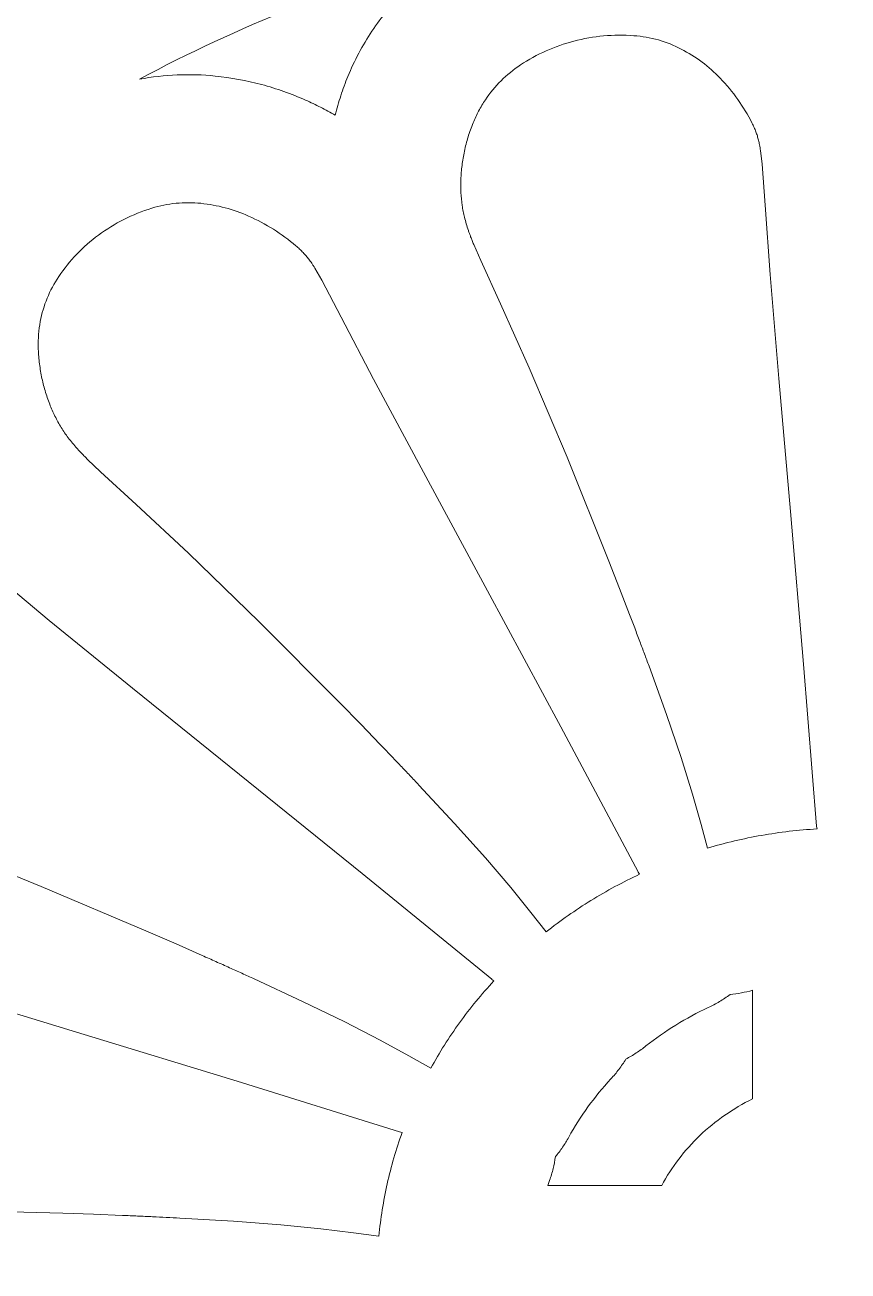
# Model space of a CAD drawing. Header units: centimetres. Extents: x -8.1 to 6.6, y -14.5 to 14.
# Drawn here: x -3.198 to -0.754, y 7.016 to 10.719 of the extents above; entities that cross this region are included whole.
import ezdxf

# ---------------------------------------------------------------- set-up
doc = ezdxf.new("R2010")
doc.units = ezdxf.units.CM
doc.header["$MEASUREMENT"] = 0
doc.layers.add('layer 1', color=7, linetype='Continuous')

msp = doc.modelspace()

# ---------------------------------------------------------------- linework, layer by layer
at = {"layer": 'layer 1', "lineweight": 9}
for points, knots in [([(-8.06124, 13.97715), (-8.06124, 13.97715), (-8.06124, 0.02357), (-8.06124, 0.02357), (-8.06124, 0.02357), (-8.06124, 0.02357), (6.55309, 0.02357), (6.55309, 0.02357), (6.55309, 0.02357), (6.55309, 0.02357), (6.55309, 13.97715), (6.55309, 13.97715), (6.55309, 13.97715), (6.55309, 13.97715), (-8.06124, 13.97715), (-8.06124, 13.97715)], [0, 0, 0, 0, 0.2, 0.2, 0.2, 0.2, 0.4, 0.4, 0.4, 0.4, 0.6, 0.6, 0.6, 0.6, 1, 1, 1, 1]), ([(-1.93248, 10.92626), (-2.09362, 10.88231), (-2.25214, 10.82928), (-2.40729, 10.76745), (-2.40729, 10.76745), (-2.56126, 10.70607), (-2.7116, 10.63599), (-2.8576, 10.55753), (-2.8576, 10.55753), (-2.82058, 10.56448), (-2.78312, 10.56875), (-2.7455, 10.57031), (-2.7455, 10.57031), (-2.70783, 10.57188), (-2.67009, 10.57073), (-2.63258, 10.56687), (-2.63258, 10.56687), (-2.58618, 10.56209), (-2.54023, 10.55365), (-2.49516, 10.54162), (-2.49516, 10.54162), (-2.45044, 10.52968), (-2.40675, 10.51419), (-2.36449, 10.4953), (-2.36449, 10.4953), (-2.34947, 10.48859), (-2.33461, 10.48149), (-2.31993, 10.47405), (-2.31993, 10.47405), (-2.30531, 10.46663), (-2.29086, 10.45885), (-2.27663, 10.45072), (-2.27663, 10.45072), (-2.27172, 10.47021), (-2.26613, 10.48951), (-2.25986, 10.5086), (-2.25986, 10.5086), (-2.25358, 10.52777), (-2.24662, 10.54671), (-2.23902, 10.56539), (-2.23902, 10.56539), (-2.22942, 10.58896), (-2.21863, 10.61203), (-2.20671, 10.6345), (-2.20671, 10.6345), (-2.1947, 10.65715), (-2.18155, 10.67919), (-2.16734, 10.70052), (-2.16734, 10.70052), (-2.13963, 10.74211), (-2.10782, 10.7808), (-2.07238, 10.81601), (-2.07238, 10.81601), (-2.03627, 10.8519), (-1.99672, 10.88413), (-1.95429, 10.91225), (-1.95429, 10.91225), (-1.95069, 10.91463), (-1.94707, 10.91699), (-1.94344, 10.91932), (-1.94344, 10.91932), (-1.9398, 10.92166), (-1.93615, 10.92398), (-1.93248, 10.92626)], [0, 0, 0, 0, 0.0588235, 0.0588235, 0.0588235, 0.0588235, 0.1176471, 0.1176471, 0.1176471, 0.1176471, 0.1764706, 0.1764706, 0.1764706, 0.1764706, 0.2352941, 0.2352941, 0.2352941, 0.2352941, 0.2941176, 0.2941176, 0.2941176, 0.2941176, 0.3529412, 0.3529412, 0.3529412, 0.3529412, 0.4117647, 0.4117647, 0.4117647, 0.4117647, 0.4705882, 0.4705882, 0.4705882, 0.4705882, 0.5294118, 0.5294118, 0.5294118, 0.5294118, 0.5882353, 0.5882353, 0.5882353, 0.5882353, 0.6470588, 0.6470588, 0.6470588, 0.6470588, 0.7058824, 0.7058824, 0.7058824, 0.7058824, 0.7647059, 0.7647059, 0.7647059, 0.7647059, 0.8235294, 0.8235294, 0.8235294, 0.8235294, 0.8823529, 0.8823529, 0.8823529, 0.8823529, 1, 1, 1, 1]), ([(-0.84597, 8.33021), (-0.84597, 8.33021), (-0.84723, 8.33749), (-0.84723, 8.33749), (-0.84723, 8.33749), (-0.84723, 8.33749), (-0.84729, 8.33795), (-0.84729, 8.33795), (-0.84729, 8.33795), (-0.84729, 8.33795), (-0.88604, 8.81997), (-0.88604, 8.81997), (-0.88604, 8.81997), (-0.88604, 8.81997), (-0.92487, 9.27286), (-0.92487, 9.27286), (-0.92487, 9.27286), (-0.92487, 9.27286), (-0.95943, 9.66822), (-0.95943, 9.66822), (-0.95943, 9.66822), (-0.95943, 9.66822), (-0.98532, 9.9777), (-0.98532, 9.9777), (-0.98532, 9.9777), (-0.98532, 9.9777), (-1.00011, 10.18289), (-1.00011, 10.18289), (-1.00011, 10.18289), (-1.00011, 10.18289), (-1.00918, 10.30528), (-1.00918, 10.30528), (-1.00918, 10.30528), (-1.00918, 10.30528), (-1.01384, 10.34526), (-1.01384, 10.34526), (-1.01384, 10.34526), (-1.01427, 10.34817), (-1.01472, 10.35105), (-1.01521, 10.35394), (-1.01521, 10.35394), (-1.0157, 10.35683), (-1.01622, 10.35971), (-1.01678, 10.36259), (-1.01678, 10.36259), (-1.01721, 10.3649), (-1.01769, 10.36719), (-1.01819, 10.36949), (-1.01819, 10.36949), (-1.0187, 10.37178), (-1.01923, 10.37407), (-1.01979, 10.37635), (-1.01979, 10.37635), (-1.02082, 10.38052), (-1.02198, 10.38468), (-1.02326, 10.38878), (-1.02326, 10.38878), (-1.02455, 10.3929), (-1.02596, 10.39698), (-1.0275, 10.40102), (-1.0275, 10.40102), (-1.02922, 10.40553), (-1.03105, 10.41), (-1.033, 10.41442), (-1.033, 10.41442), (-1.03497, 10.41886), (-1.03705, 10.42324), (-1.03925, 10.42756), (-1.03925, 10.42756), (-1.05153, 10.45174), (-1.06559, 10.47497), (-1.0813, 10.49707), (-1.0813, 10.49707), (-1.09721, 10.51947), (-1.11472, 10.54068), (-1.13372, 10.56052), (-1.13372, 10.56052), (-1.15031, 10.57786), (-1.16831, 10.59381), (-1.18751, 10.60819), (-1.18751, 10.60819), (-1.20702, 10.62279), (-1.22767, 10.63578), (-1.24929, 10.64703), (-1.24929, 10.64703), (-1.27092, 10.65831), (-1.29365, 10.66734), (-1.31713, 10.67401), (-1.31713, 10.67401), (-1.34084, 10.68072), (-1.36517, 10.68504), (-1.38977, 10.68686), (-1.38977, 10.68686), (-1.41968, 10.68909), (-1.44973, 10.68885), (-1.47959, 10.68614), (-1.47959, 10.68614), (-1.50938, 10.68345), (-1.53889, 10.67829), (-1.56783, 10.67074), (-1.56783, 10.67074), (-1.59617, 10.66334), (-1.62385, 10.65362), (-1.6506, 10.64169), (-1.6506, 10.64169), (-1.67705, 10.62991), (-1.70245, 10.61596), (-1.72658, 10.59997), (-1.72658, 10.59997), (-1.74729, 10.58624), (-1.7666, 10.5705), (-1.78423, 10.55299), (-1.78423, 10.55299), (-1.80153, 10.5358), (-1.81706, 10.51691), (-1.83058, 10.49661), (-1.83058, 10.49661), (-1.83783, 10.48573), (-1.84453, 10.4745), (-1.85065, 10.46295), (-1.85065, 10.46295), (-1.85673, 10.45149), (-1.86224, 10.43973), (-1.86713, 10.42772), (-1.86713, 10.42772), (-1.87269, 10.41405), (-1.87765, 10.40014), (-1.88198, 10.38604), (-1.88198, 10.38604), (-1.88628, 10.372), (-1.88996, 10.35777), (-1.893, 10.3434), (-1.893, 10.3434), (-1.89592, 10.32957), (-1.89826, 10.31563), (-1.90002, 10.30161), (-1.90002, 10.30161), (-1.90178, 10.28761), (-1.90295, 10.27355), (-1.90354, 10.25945), (-1.90354, 10.25945), (-1.90407, 10.24663), (-1.90401, 10.23378), (-1.90336, 10.22096), (-1.90336, 10.22096), (-1.90272, 10.20812), (-1.90148, 10.19533), (-1.89966, 10.18261), (-1.89966, 10.18261), (-1.89881, 10.17664), (-1.8978, 10.17071), (-1.89665, 10.1648), (-1.89665, 10.1648), (-1.8955, 10.15888), (-1.8942, 10.15299), (-1.89275, 10.14713), (-1.89275, 10.14713), (-1.89111, 10.14053), (-1.88933, 10.13396), (-1.8874, 10.12745), (-1.8874, 10.12745), (-1.88547, 10.12091), (-1.88339, 10.11441), (-1.88117, 10.10796), (-1.88117, 10.10796), (-1.8801, 10.10485), (-1.87901, 10.10176), (-1.87788, 10.09866), (-1.87788, 10.09866), (-1.87676, 10.09557), (-1.87561, 10.09249), (-1.87443, 10.08941), (-1.87443, 10.08941), (-1.87297, 10.08558), (-1.87149, 10.08176), (-1.86997, 10.07796), (-1.86997, 10.07796), (-1.86846, 10.07414), (-1.86692, 10.07034), (-1.86535, 10.06655), (-1.86535, 10.06655), (-1.86535, 10.06655), (-1.84448, 10.01846), (-1.84448, 10.01846), (-1.84448, 10.01846), (-1.84448, 10.01846), (-1.78552, 9.89041), (-1.78552, 9.89041), (-1.78552, 9.89041), (-1.78552, 9.89041), (-1.70024, 9.7001), (-1.70024, 9.7001), (-1.70024, 9.7001), (-1.70024, 9.7001), (-1.58824, 9.43475), (-1.58824, 9.43475), (-1.58824, 9.43475), (-1.58824, 9.43475), (-1.46382, 9.12535), (-1.46382, 9.12535), (-1.46382, 9.12535), (-1.46382, 9.12535), (-1.4321, 9.04404), (-1.4321, 9.04404), (-1.4321, 9.04404), (-1.4321, 9.04404), (-1.40255, 8.96723), (-1.40255, 8.96723), (-1.40255, 8.96723), (-1.39744, 8.95384), (-1.39235, 8.94045), (-1.38726, 8.92706), (-1.38726, 8.92706), (-1.38219, 8.91366), (-1.37714, 8.90025), (-1.3721, 8.88685), (-1.3721, 8.88685), (-1.36753, 8.87469), (-1.36298, 8.86252), (-1.35844, 8.85035), (-1.35844, 8.85035), (-1.35392, 8.83818), (-1.3494, 8.826), (-1.34491, 8.81382), (-1.34491, 8.81382), (-1.34491, 8.81382), (-1.29313, 8.67034), (-1.29313, 8.67034), (-1.29313, 8.67034), (-1.29313, 8.67034), (-1.24947, 8.54205), (-1.24947, 8.54205), (-1.24947, 8.54205), (-1.24947, 8.54205), (-1.21544, 8.43307), (-1.21544, 8.43307), (-1.21544, 8.43307), (-1.21544, 8.43307), (-1.18977, 8.343), (-1.18977, 8.343), (-1.18977, 8.343), (-1.18977, 8.343), (-1.17117, 8.27303), (-1.17117, 8.27303), (-1.17117, 8.27303), (-1.11839, 8.2887), (-1.06476, 8.30134), (-1.01052, 8.31087), (-1.01052, 8.31087), (-0.95609, 8.32045), (-0.90115, 8.3269), (-0.84597, 8.33021)], [0, 0, 0, 0, 0.015625, 0.015625, 0.015625, 0.015625, 0.03125, 0.03125, 0.03125, 0.03125, 0.046875, 0.046875, 0.046875, 0.046875, 0.0625, 0.0625, 0.0625, 0.0625, 0.078125, 0.078125, 0.078125, 0.078125, 0.09375, 0.09375, 0.09375, 0.09375, 0.109375, 0.109375, 0.109375, 0.109375, 0.125, 0.125, 0.125, 0.125, 0.140625, 0.140625, 0.140625, 0.140625, 0.15625, 0.15625, 0.15625, 0.15625, 0.171875, 0.171875, 0.171875, 0.171875, 0.1875, 0.1875, 0.1875, 0.1875, 0.203125, 0.203125, 0.203125, 0.203125, 0.21875, 0.21875, 0.21875, 0.21875, 0.234375, 0.234375, 0.234375, 0.234375, 0.25, 0.25, 0.25, 0.25, 0.265625, 0.265625, 0.265625, 0.265625, 0.28125, 0.28125, 0.28125, 0.28125, 0.296875, 0.296875, 0.296875, 0.296875, 0.3125, 0.3125, 0.3125, 0.3125, 0.328125, 0.328125, 0.328125, 0.328125, 0.34375, 0.34375, 0.34375, 0.34375, 0.359375, 0.359375, 0.359375, 0.359375, 0.375, 0.375, 0.375, 0.375, 0.390625, 0.390625, 0.390625, 0.390625, 0.40625, 0.40625, 0.40625, 0.40625, 0.421875, 0.421875, 0.421875, 0.421875, 0.4375, 0.4375, 0.4375, 0.4375, 0.453125, 0.453125, 0.453125, 0.453125, 0.46875, 0.46875, 0.46875, 0.46875, 0.484375, 0.484375, 0.484375, 0.484375, 0.5, 0.5, 0.5, 0.5, 0.515625, 0.515625, 0.515625, 0.515625, 0.53125, 0.53125, 0.53125, 0.53125, 0.546875, 0.546875, 0.546875, 0.546875, 0.5625, 0.5625, 0.5625, 0.5625, 0.578125, 0.578125, 0.578125, 0.578125, 0.59375, 0.59375, 0.59375, 0.59375, 0.609375, 0.609375, 0.609375, 0.609375, 0.625, 0.625, 0.625, 0.625, 0.640625, 0.640625, 0.640625, 0.640625, 0.65625, 0.65625, 0.65625, 0.65625, 0.671875, 0.671875, 0.671875, 0.671875, 0.6875, 0.6875, 0.6875, 0.6875, 0.703125, 0.703125, 0.703125, 0.703125, 0.71875, 0.71875, 0.71875, 0.71875, 0.734375, 0.734375, 0.734375, 0.734375, 0.75, 0.75, 0.75, 0.75, 0.765625, 0.765625, 0.765625, 0.765625, 0.78125, 0.78125, 0.78125, 0.78125, 0.796875, 0.796875, 0.796875, 0.796875, 0.8125, 0.8125, 0.8125, 0.8125, 0.828125, 0.828125, 0.828125, 0.828125, 0.84375, 0.84375, 0.84375, 0.84375, 0.859375, 0.859375, 0.859375, 0.859375, 0.875, 0.875, 0.875, 0.875, 0.890625, 0.890625, 0.890625, 0.890625, 0.90625, 0.90625, 0.90625, 0.90625, 0.921875, 0.921875, 0.921875, 0.921875, 0.9375, 0.9375, 0.9375, 0.9375, 0.953125, 0.953125, 0.953125, 0.953125, 0.96875, 0.96875, 0.96875, 0.96875, 1, 1, 1, 1]), ([(-1.37274, 8.19541), (-1.37274, 8.19541), (-1.37683, 8.20168), (-1.37683, 8.20168), (-1.37683, 8.20168), (-1.37683, 8.20168), (-1.37706, 8.20208), (-1.37706, 8.20208), (-1.37706, 8.20208), (-1.37706, 8.20208), (-1.60636, 8.63328), (-1.60636, 8.63328), (-1.60636, 8.63328), (-1.60636, 8.63328), (-1.82404, 9.03752), (-1.82404, 9.03752), (-1.82404, 9.03752), (-1.82404, 9.03752), (-2.01468, 9.39019), (-2.01468, 9.39019), (-2.01468, 9.39019), (-2.01468, 9.39019), (-2.16282, 9.66666), (-2.16282, 9.66666), (-2.16282, 9.66666), (-2.16282, 9.66666), (-2.25887, 9.85083), (-2.25887, 9.85083), (-2.25887, 9.85083), (-2.25887, 9.85083), (-2.31638, 9.9606), (-2.31638, 9.9606), (-2.31638, 9.9606), (-2.31638, 9.9606), (-2.33672, 9.99584), (-2.33672, 9.99584), (-2.33672, 9.99584), (-2.33829, 9.99835), (-2.33987, 10.00086), (-2.34148, 10.00334), (-2.34148, 10.00334), (-2.3431, 10.00584), (-2.34473, 10.00831), (-2.3464, 10.01077), (-2.3464, 10.01077), (-2.34773, 10.01274), (-2.34909, 10.01469), (-2.35047, 10.01662), (-2.35047, 10.01662), (-2.35186, 10.01856), (-2.35327, 10.02048), (-2.35471, 10.02238), (-2.35471, 10.02238), (-2.35734, 10.02586), (-2.36007, 10.02927), (-2.36291, 10.03259), (-2.36291, 10.03259), (-2.36575, 10.03593), (-2.36869, 10.03919), (-2.37173, 10.04236), (-2.37173, 10.04236), (-2.37513, 10.0459), (-2.37862, 10.04937), (-2.38219, 10.05273), (-2.38219, 10.05273), (-2.38579, 10.05611), (-2.38948, 10.0594), (-2.39325, 10.0626), (-2.39325, 10.0626), (-2.41431, 10.08046), (-2.43662, 10.0968), (-2.46, 10.11149), (-2.46, 10.11149), (-2.48368, 10.12636), (-2.50837, 10.13956), (-2.5339, 10.15097), (-2.5339, 10.15097), (-2.55619, 10.16094), (-2.57926, 10.16912), (-2.60286, 10.17542), (-2.60286, 10.17542), (-2.62664, 10.18176), (-2.6509, 10.18622), (-2.67539, 10.18874), (-2.67539, 10.18874), (-2.69991, 10.19127), (-2.72463, 10.19131), (-2.74916, 10.18888), (-2.74916, 10.18888), (-2.77359, 10.18645), (-2.79772, 10.18157), (-2.82117, 10.17429), (-2.82117, 10.17429), (-2.84969, 10.16544), (-2.87742, 10.15422), (-2.90407, 10.14075), (-2.90407, 10.14075), (-2.93038, 10.12745), (-2.95551, 10.11196), (-2.9792, 10.09443), (-2.9792, 10.09443), (-3.00241, 10.07726), (-3.0241, 10.05816), (-3.04408, 10.03734), (-3.04408, 10.03734), (-3.06374, 10.01684), (-3.0816, 9.99469), (-3.09746, 9.97113), (-3.09746, 9.97113), (-3.11108, 9.95091), (-3.12259, 9.92935), (-3.13182, 9.90679), (-3.13182, 9.90679), (-3.14093, 9.88452), (-3.14771, 9.86137), (-3.15206, 9.8377), (-3.15206, 9.8377), (-3.15439, 9.82501), (-3.15607, 9.81221), (-3.15709, 9.79934), (-3.15709, 9.79934), (-3.15811, 9.78649), (-3.15847, 9.7736), (-3.15816, 9.76072), (-3.15816, 9.76072), (-3.15782, 9.74606), (-3.15682, 9.73143), (-3.15516, 9.71686), (-3.15516, 9.71686), (-3.1535, 9.70227), (-3.15118, 9.68777), (-3.14821, 9.67338), (-3.14821, 9.67338), (-3.14537, 9.65954), (-3.14194, 9.64583), (-3.13794, 9.63227), (-3.13794, 9.63227), (-3.13394, 9.61866), (-3.12937, 9.60522), (-3.12426, 9.59199), (-3.12426, 9.59199), (-3.1196, 9.57994), (-3.1144, 9.56811), (-3.10867, 9.55653), (-3.10867, 9.55653), (-3.10291, 9.54488), (-3.09661, 9.53349), (-3.08983, 9.5224), (-3.08983, 9.5224), (-3.08665, 9.5172), (-3.08334, 9.51209), (-3.07991, 9.50705), (-3.07991, 9.50705), (-3.07646, 9.502), (-3.0729, 9.49703), (-3.0692, 9.49215), (-3.0692, 9.49215), (-3.06504, 9.48665), (-3.06076, 9.48123), (-3.05636, 9.47591), (-3.05636, 9.47591), (-3.05195, 9.47057), (-3.04742, 9.46533), (-3.04278, 9.46018), (-3.04278, 9.46018), (-3.04054, 9.45771), (-3.03829, 9.45523), (-3.03601, 9.45279), (-3.03601, 9.45279), (-3.03373, 9.45034), (-3.03143, 9.44791), (-3.02911, 9.4455), (-3.02911, 9.4455), (-3.02622, 9.44249), (-3.02332, 9.43951), (-3.02039, 9.43654), (-3.02039, 9.43654), (-3.01746, 9.43357), (-3.01451, 9.43063), (-3.01155, 9.42769), (-3.01155, 9.42769), (-3.01155, 9.42769), (-2.97296, 9.39088), (-2.97296, 9.39088), (-2.97296, 9.39088), (-2.97296, 9.39088), (-2.86708, 9.29409), (-2.86708, 9.29409), (-2.86708, 9.29409), (-2.86708, 9.29409), (-2.71189, 9.14937), (-2.71189, 9.14937), (-2.71189, 9.14937), (-2.71189, 9.14937), (-2.50191, 8.94508), (-2.50191, 8.94508), (-2.50191, 8.94508), (-2.50191, 8.94508), (-2.26275, 8.70463), (-2.26275, 8.70463), (-2.26275, 8.70463), (-2.26275, 8.70463), (-2.2008, 8.64107), (-2.2008, 8.64107), (-2.2008, 8.64107), (-2.2008, 8.64107), (-2.14267, 8.58089), (-2.14267, 8.58089), (-2.14267, 8.58089), (-2.13258, 8.57039), (-2.12249, 8.55988), (-2.11243, 8.54935), (-2.11243, 8.54935), (-2.10236, 8.53882), (-2.0923, 8.52829), (-2.08226, 8.51773), (-2.08226, 8.51773), (-2.07316, 8.50817), (-2.06407, 8.49858), (-2.055, 8.489), (-2.055, 8.489), (-2.04593, 8.4794), (-2.03687, 8.4698), (-2.02783, 8.46018), (-2.02783, 8.46018), (-2.02783, 8.46018), (-1.9224, 8.34652), (-1.9224, 8.34652), (-1.9224, 8.34652), (-1.9224, 8.34652), (-1.83056, 8.24392), (-1.83056, 8.24392), (-1.83056, 8.24392), (-1.83056, 8.24392), (-1.75538, 8.15564), (-1.75538, 8.15564), (-1.75538, 8.15564), (-1.75538, 8.15564), (-1.69551, 8.0818), (-1.69551, 8.0818), (-1.69551, 8.0818), (-1.69551, 8.0818), (-1.65023, 8.02394), (-1.65023, 8.02394), (-1.65023, 8.02394), (-1.60777, 8.05767), (-1.56336, 8.08887), (-1.51722, 8.11738), (-1.51722, 8.11738), (-1.47063, 8.14618), (-1.42238, 8.17223), (-1.37274, 8.19541)], [0, 0, 0, 0, 0.015625, 0.015625, 0.015625, 0.015625, 0.03125, 0.03125, 0.03125, 0.03125, 0.046875, 0.046875, 0.046875, 0.046875, 0.0625, 0.0625, 0.0625, 0.0625, 0.078125, 0.078125, 0.078125, 0.078125, 0.09375, 0.09375, 0.09375, 0.09375, 0.109375, 0.109375, 0.109375, 0.109375, 0.125, 0.125, 0.125, 0.125, 0.140625, 0.140625, 0.140625, 0.140625, 0.15625, 0.15625, 0.15625, 0.15625, 0.171875, 0.171875, 0.171875, 0.171875, 0.1875, 0.1875, 0.1875, 0.1875, 0.203125, 0.203125, 0.203125, 0.203125, 0.21875, 0.21875, 0.21875, 0.21875, 0.234375, 0.234375, 0.234375, 0.234375, 0.25, 0.25, 0.25, 0.25, 0.265625, 0.265625, 0.265625, 0.265625, 0.28125, 0.28125, 0.28125, 0.28125, 0.296875, 0.296875, 0.296875, 0.296875, 0.3125, 0.3125, 0.3125, 0.3125, 0.328125, 0.328125, 0.328125, 0.328125, 0.34375, 0.34375, 0.34375, 0.34375, 0.359375, 0.359375, 0.359375, 0.359375, 0.375, 0.375, 0.375, 0.375, 0.390625, 0.390625, 0.390625, 0.390625, 0.40625, 0.40625, 0.40625, 0.40625, 0.421875, 0.421875, 0.421875, 0.421875, 0.4375, 0.4375, 0.4375, 0.4375, 0.453125, 0.453125, 0.453125, 0.453125, 0.46875, 0.46875, 0.46875, 0.46875, 0.484375, 0.484375, 0.484375, 0.484375, 0.5, 0.5, 0.5, 0.5, 0.515625, 0.515625, 0.515625, 0.515625, 0.53125, 0.53125, 0.53125, 0.53125, 0.546875, 0.546875, 0.546875, 0.546875, 0.5625, 0.5625, 0.5625, 0.5625, 0.578125, 0.578125, 0.578125, 0.578125, 0.59375, 0.59375, 0.59375, 0.59375, 0.609375, 0.609375, 0.609375, 0.609375, 0.625, 0.625, 0.625, 0.625, 0.640625, 0.640625, 0.640625, 0.640625, 0.65625, 0.65625, 0.65625, 0.65625, 0.671875, 0.671875, 0.671875, 0.671875, 0.6875, 0.6875, 0.6875, 0.6875, 0.703125, 0.703125, 0.703125, 0.703125, 0.71875, 0.71875, 0.71875, 0.71875, 0.734375, 0.734375, 0.734375, 0.734375, 0.75, 0.75, 0.75, 0.75, 0.765625, 0.765625, 0.765625, 0.765625, 0.78125, 0.78125, 0.78125, 0.78125, 0.796875, 0.796875, 0.796875, 0.796875, 0.8125, 0.8125, 0.8125, 0.8125, 0.828125, 0.828125, 0.828125, 0.828125, 0.84375, 0.84375, 0.84375, 0.84375, 0.859375, 0.859375, 0.859375, 0.859375, 0.875, 0.875, 0.875, 0.875, 0.890625, 0.890625, 0.890625, 0.890625, 0.90625, 0.90625, 0.90625, 0.90625, 0.921875, 0.921875, 0.921875, 0.921875, 0.9375, 0.9375, 0.9375, 0.9375, 0.953125, 0.953125, 0.953125, 0.953125, 0.96875, 0.96875, 0.96875, 0.96875, 1, 1, 1, 1]), ([(-1.80529, 7.87869), (-1.80529, 7.87869), (-1.81159, 7.88299), (-1.81159, 7.88299), (-1.81159, 7.88299), (-1.81159, 7.88299), (-1.81197, 7.88327), (-1.81197, 7.88327), (-1.81197, 7.88327), (-1.81197, 7.88327), (-2.19691, 8.198), (-2.19691, 8.198), (-2.19691, 8.198), (-2.19691, 8.198), (-2.56029, 8.49206), (-2.56029, 8.49206), (-2.56029, 8.49206), (-2.56029, 8.49206), (-2.87798, 8.74834), (-2.87798, 8.74834), (-2.87798, 8.74834), (-2.87798, 8.74834), (-3.12585, 8.94971), (-3.12585, 8.94971), (-3.12585, 8.94971), (-3.12585, 8.94971), (-3.28851, 9.08483), (-3.28851, 9.08483), (-3.28851, 9.08483), (-3.28851, 9.08483), (-3.3857, 9.16527), (-3.3857, 9.16527), (-3.3857, 9.16527), (-3.3857, 9.16527), (-3.41865, 9.1904), (-3.41865, 9.1904), (-3.41865, 9.1904), (-3.4211, 9.19215), (-3.42357, 9.1939), (-3.42605, 9.1956), (-3.42605, 9.1956), (-3.42855, 9.19731), (-3.43106, 9.199), (-3.43357, 9.20067), (-3.43357, 9.20067), (-3.4356, 9.20199), (-3.43764, 9.20331), (-3.43969, 9.20459), (-3.43969, 9.20459), (-3.44176, 9.20587), (-3.44383, 9.20713), (-3.44592, 9.20836), (-3.44592, 9.20836), (-3.44975, 9.21062), (-3.45364, 9.21277), (-3.45759, 9.21481), (-3.45759, 9.21481), (-3.46156, 9.21685), (-3.46559, 9.21879), (-3.46966, 9.22061), (-3.46966, 9.22061), (-3.47423, 9.22265), (-3.47884, 9.22457), (-3.4835, 9.22638), (-3.4835, 9.22638), (-3.48818, 9.22819), (-3.4929, 9.22988), (-3.49766, 9.23146), (-3.49766, 9.23146), (-3.5243, 9.24028), (-3.55152, 9.24724), (-3.57913, 9.25231), (-3.57913, 9.25231), (-3.60686, 9.25739), (-3.63491, 9.26056), (-3.66309, 9.26179), (-3.66309, 9.26179), (-3.6877, 9.26288), (-3.71235, 9.262), (-3.73683, 9.2592), (-3.73683, 9.2592), (-3.76121, 9.2564), (-3.78533, 9.25168), (-3.80897, 9.24507), (-3.80897, 9.24507), (-3.83263, 9.23846), (-3.85555, 9.22945), (-3.87738, 9.21818), (-3.87738, 9.21818), (-3.89885, 9.20709), (-3.91911, 9.1938), (-3.93785, 9.17853), (-3.93785, 9.17853), (-3.96063, 9.15996), (-3.98177, 9.13946), (-4.00102, 9.11725), (-4.00102, 9.11725), (-4.01996, 9.0954), (-4.03695, 9.07192), (-4.0518, 9.0471), (-4.0518, 9.0471), (-4.06633, 9.02279), (-4.0787, 8.99726), (-4.08878, 8.97079), (-4.08878, 8.97079), (-4.09874, 8.9446), (-4.10636, 8.91759), (-4.11156, 8.89005), (-4.11156, 8.89005), (-4.11602, 8.86641), (-4.118, 8.84237), (-4.11748, 8.81832), (-4.11748, 8.81832), (-4.11695, 8.79424), (-4.11392, 8.7703), (-4.10843, 8.74686), (-4.10843, 8.74686), (-4.10549, 8.73428), (-4.10191, 8.72186), (-4.0977, 8.70965), (-4.0977, 8.70965), (-4.09348, 8.69736), (-4.08862, 8.6853), (-4.08317, 8.67351), (-4.08317, 8.67351), (-4.07697, 8.66009), (-4.07019, 8.64695), (-4.06283, 8.63414), (-4.06283, 8.63414), (-4.05541, 8.62123), (-4.04744, 8.60865), (-4.03893, 8.59644), (-4.03893, 8.59644), (-4.03074, 8.5847), (-4.02207, 8.57329), (-4.01296, 8.56223), (-4.01296, 8.56223), (-4.00378, 8.5511), (-3.99416, 8.54035), (-3.98411, 8.52999), (-3.98411, 8.52999), (-3.97497, 8.52056), (-3.96542, 8.51153), (-3.9555, 8.50293), (-3.9555, 8.50293), (-3.94548, 8.49426), (-3.93509, 8.48603), (-3.92437, 8.47826), (-3.92437, 8.47826), (-3.91935, 8.47462), (-3.91424, 8.4711), (-3.90904, 8.4677), (-3.90904, 8.4677), (-3.90383, 8.46428), (-3.89855, 8.461), (-3.89317, 8.45783), (-3.89317, 8.45783), (-3.88712, 8.45427), (-3.88099, 8.45083), (-3.87479, 8.44752), (-3.87479, 8.44752), (-3.86857, 8.44419), (-3.86228, 8.441), (-3.85593, 8.43794), (-3.85593, 8.43794), (-3.85287, 8.43647), (-3.84979, 8.43501), (-3.84671, 8.43358), (-3.84671, 8.43358), (-3.84362, 8.43215), (-3.84052, 8.43075), (-3.83741, 8.42936), (-3.83741, 8.42936), (-3.83354, 8.42765), (-3.82965, 8.42594), (-3.82575, 8.42427), (-3.82575, 8.42427), (-3.82186, 8.4226), (-3.81795, 8.42095), (-3.81403, 8.41932), (-3.81403, 8.41932), (-3.81403, 8.41932), (-3.7636, 8.39939), (-3.7636, 8.39939), (-3.7636, 8.39939), (-3.7636, 8.39939), (-3.62693, 8.34858), (-3.62693, 8.34858), (-3.62693, 8.34858), (-3.62693, 8.34858), (-3.42546, 8.27149), (-3.42546, 8.27149), (-3.42546, 8.27149), (-3.42546, 8.27149), (-3.14945, 8.15936), (-3.14945, 8.15936), (-3.14945, 8.15936), (-3.14945, 8.15936), (-2.83197, 8.02446), (-2.83197, 8.02446), (-2.83197, 8.02446), (-2.83197, 8.02446), (-2.74923, 7.98835), (-2.74923, 7.98835), (-2.74923, 7.98835), (-2.74923, 7.98835), (-2.67137, 7.95396), (-2.67137, 7.95396), (-2.67137, 7.95396), (-2.65782, 7.94793), (-2.64428, 7.9419), (-2.63076, 7.93584), (-2.63076, 7.93584), (-2.61723, 7.92979), (-2.60372, 7.92372), (-2.5902, 7.91764), (-2.5902, 7.91764), (-2.57796, 7.91212), (-2.56572, 7.90658), (-2.55348, 7.90104), (-2.55348, 7.90104), (-2.54125, 7.89548), (-2.52902, 7.88991), (-2.51681, 7.88433), (-2.51681, 7.88433), (-2.51681, 7.88433), (-2.37377, 7.81778), (-2.37377, 7.81778), (-2.37377, 7.81778), (-2.37377, 7.81778), (-2.24774, 7.75649), (-2.24774, 7.75649), (-2.24774, 7.75649), (-2.24774, 7.75649), (-2.14285, 7.70236), (-2.14285, 7.70236), (-2.14285, 7.70236), (-2.14285, 7.70236), (-2.05789, 7.65599), (-2.05789, 7.65599), (-2.05789, 7.65599), (-2.05789, 7.65599), (-1.99283, 7.61904), (-1.99283, 7.61904), (-1.99283, 7.61904), (-1.96715, 7.66569), (-1.93864, 7.71071), (-1.90747, 7.75388), (-1.90747, 7.75388), (-1.87596, 7.7975), (-1.84184, 7.83919), (-1.80529, 7.87869)], [0, 0, 0, 0, 0.015625, 0.015625, 0.015625, 0.015625, 0.03125, 0.03125, 0.03125, 0.03125, 0.046875, 0.046875, 0.046875, 0.046875, 0.0625, 0.0625, 0.0625, 0.0625, 0.078125, 0.078125, 0.078125, 0.078125, 0.09375, 0.09375, 0.09375, 0.09375, 0.109375, 0.109375, 0.109375, 0.109375, 0.125, 0.125, 0.125, 0.125, 0.140625, 0.140625, 0.140625, 0.140625, 0.15625, 0.15625, 0.15625, 0.15625, 0.171875, 0.171875, 0.171875, 0.171875, 0.1875, 0.1875, 0.1875, 0.1875, 0.203125, 0.203125, 0.203125, 0.203125, 0.21875, 0.21875, 0.21875, 0.21875, 0.234375, 0.234375, 0.234375, 0.234375, 0.25, 0.25, 0.25, 0.25, 0.265625, 0.265625, 0.265625, 0.265625, 0.28125, 0.28125, 0.28125, 0.28125, 0.296875, 0.296875, 0.296875, 0.296875, 0.3125, 0.3125, 0.3125, 0.3125, 0.328125, 0.328125, 0.328125, 0.328125, 0.34375, 0.34375, 0.34375, 0.34375, 0.359375, 0.359375, 0.359375, 0.359375, 0.375, 0.375, 0.375, 0.375, 0.390625, 0.390625, 0.390625, 0.390625, 0.40625, 0.40625, 0.40625, 0.40625, 0.421875, 0.421875, 0.421875, 0.421875, 0.4375, 0.4375, 0.4375, 0.4375, 0.453125, 0.453125, 0.453125, 0.453125, 0.46875, 0.46875, 0.46875, 0.46875, 0.484375, 0.484375, 0.484375, 0.484375, 0.5, 0.5, 0.5, 0.5, 0.515625, 0.515625, 0.515625, 0.515625, 0.53125, 0.53125, 0.53125, 0.53125, 0.546875, 0.546875, 0.546875, 0.546875, 0.5625, 0.5625, 0.5625, 0.5625, 0.578125, 0.578125, 0.578125, 0.578125, 0.59375, 0.59375, 0.59375, 0.59375, 0.609375, 0.609375, 0.609375, 0.609375, 0.625, 0.625, 0.625, 0.625, 0.640625, 0.640625, 0.640625, 0.640625, 0.65625, 0.65625, 0.65625, 0.65625, 0.671875, 0.671875, 0.671875, 0.671875, 0.6875, 0.6875, 0.6875, 0.6875, 0.703125, 0.703125, 0.703125, 0.703125, 0.71875, 0.71875, 0.71875, 0.71875, 0.734375, 0.734375, 0.734375, 0.734375, 0.75, 0.75, 0.75, 0.75, 0.765625, 0.765625, 0.765625, 0.765625, 0.78125, 0.78125, 0.78125, 0.78125, 0.796875, 0.796875, 0.796875, 0.796875, 0.8125, 0.8125, 0.8125, 0.8125, 0.828125, 0.828125, 0.828125, 0.828125, 0.84375, 0.84375, 0.84375, 0.84375, 0.859375, 0.859375, 0.859375, 0.859375, 0.875, 0.875, 0.875, 0.875, 0.890625, 0.890625, 0.890625, 0.890625, 0.90625, 0.90625, 0.90625, 0.90625, 0.921875, 0.921875, 0.921875, 0.921875, 0.9375, 0.9375, 0.9375, 0.9375, 0.953125, 0.953125, 0.953125, 0.953125, 0.96875, 0.96875, 0.96875, 0.96875, 1, 1, 1, 1]), ([(-2.07778, 7.42828), (-2.07778, 7.42828), (-2.08533, 7.42996), (-2.08533, 7.42996), (-2.08533, 7.42996), (-2.08533, 7.42996), (-2.0858, 7.43009), (-2.0858, 7.43009), (-2.0858, 7.43009), (-2.0858, 7.43009), (-2.56777, 7.58042), (-2.56777, 7.58042), (-2.56777, 7.58042), (-2.56777, 7.58042), (-3.02154, 7.71953), (-3.02154, 7.71953), (-3.02154, 7.71953), (-3.02154, 7.71953), (-3.41792, 7.8404), (-3.41792, 7.8404), (-3.41792, 7.8404), (-3.41792, 7.8404), (-3.72775, 7.93603), (-3.72775, 7.93603), (-3.72775, 7.93603), (-3.72775, 7.93603), (-3.93228, 8.00151), (-3.93228, 8.00151), (-3.93228, 8.00151), (-3.93228, 8.00151), (-4.05436, 8.04037), (-4.05436, 8.04037), (-4.05436, 8.04037), (-4.05436, 8.04037), (-4.09489, 8.05157), (-4.09489, 8.05157), (-4.09489, 8.05157), (-4.09786, 8.0523), (-4.10084, 8.05301), (-4.10382, 8.05367), (-4.10382, 8.05367), (-4.10681, 8.05435), (-4.1098, 8.05499), (-4.1128, 8.05561), (-4.1128, 8.05561), (-4.1152, 8.05611), (-4.11761, 8.05657), (-4.12003, 8.05701), (-4.12003, 8.05701), (-4.12245, 8.05744), (-4.12487, 8.05784), (-4.12729, 8.05822), (-4.12729, 8.05822), (-4.13174, 8.05891), (-4.1362, 8.05948), (-4.14068, 8.05991), (-4.14068, 8.05991), (-4.14516, 8.06036), (-4.14965, 8.06067), (-4.15415, 8.06087), (-4.15415, 8.06087), (-4.16422, 8.0613), (-4.1743, 8.06124), (-4.18437, 8.06068), (-4.18437, 8.06068), (-4.21253, 8.05911), (-4.24053, 8.0556), (-4.2682, 8.05018), (-4.2682, 8.05018), (-4.29574, 8.04479), (-4.32286, 8.03749), (-4.34939, 8.02836), (-4.34939, 8.02836), (-4.37254, 8.02038), (-4.39502, 8.01055), (-4.41661, 7.99897), (-4.41661, 7.99897), (-4.43792, 7.98755), (-4.45827, 7.97441), (-4.47745, 7.95968), (-4.47745, 7.95968), (-4.49664, 7.94496), (-4.51421, 7.92825), (-4.52989, 7.90984), (-4.52989, 7.90984), (-4.54526, 7.89179), (-4.55865, 7.87212), (-4.56981, 7.8512), (-4.56981, 7.8512), (-4.58339, 7.82574), (-4.59467, 7.79913), (-4.60352, 7.77167), (-4.60352, 7.77167), (-4.61228, 7.74447), (-4.61857, 7.71654), (-4.62232, 7.6882), (-4.62232, 7.6882), (-4.62599, 7.66044), (-4.62717, 7.63243), (-4.62586, 7.60446), (-4.62586, 7.60446), (-4.62455, 7.57646), (-4.62074, 7.54863), (-4.61448, 7.5213), (-4.61448, 7.5213), (-4.60911, 7.49782), (-4.60133, 7.47496), (-4.59126, 7.45309), (-4.59126, 7.45309), (-4.58105, 7.4309), (-4.56861, 7.40981), (-4.55412, 7.39015), (-4.55412, 7.39015), (-4.54635, 7.3796), (-4.53806, 7.36943), (-4.52929, 7.35971), (-4.52929, 7.35971), (-4.52044, 7.34989), (-4.5111, 7.34051), (-4.50133, 7.3316), (-4.50133, 7.3316), (-4.49022, 7.32146), (-4.47868, 7.31181), (-4.46674, 7.30265), (-4.46674, 7.30265), (-4.45471, 7.29343), (-4.44229, 7.28471), (-4.42952, 7.27654), (-4.42952, 7.27654), (-4.41724, 7.26867), (-4.40465, 7.26129), (-4.39178, 7.2544), (-4.39178, 7.2544), (-4.37885, 7.24748), (-4.36564, 7.24105), (-4.3522, 7.23514), (-4.3522, 7.23514), (-4.33997, 7.22976), (-4.32752, 7.2249), (-4.31487, 7.22057), (-4.31487, 7.22057), (-4.30216, 7.21623), (-4.28927, 7.21241), (-4.27625, 7.20914), (-4.27625, 7.20914), (-4.27014, 7.20761), (-4.264, 7.20623), (-4.25783, 7.20498), (-4.25783, 7.20498), (-4.25166, 7.20373), (-4.24545, 7.20262), (-4.23922, 7.20166), (-4.23922, 7.20166), (-4.2322, 7.20057), (-4.22515, 7.19963), (-4.21808, 7.19883), (-4.21808, 7.19883), (-4.21102, 7.19803), (-4.20392, 7.19738), (-4.19682, 7.19686), (-4.19682, 7.19686), (-4.18998, 7.19637), (-4.18313, 7.19598), (-4.17627, 7.1957), (-4.17627, 7.1957), (-4.16773, 7.19534), (-4.15918, 7.19509), (-4.15064, 7.19495), (-4.15064, 7.19495), (-4.15064, 7.19495), (-4.09605, 7.19493), (-4.09605, 7.19493), (-4.09605, 7.19493), (-4.09605, 7.19493), (-3.94939, 7.19785), (-3.94939, 7.19785), (-3.94939, 7.19785), (-3.94939, 7.19785), (-3.73231, 7.20013), (-3.73231, 7.20013), (-3.73231, 7.20013), (-3.73231, 7.20013), (-3.43229, 7.19722), (-3.43229, 7.19722), (-3.43229, 7.19722), (-3.43229, 7.19722), (-3.08483, 7.18841), (-3.08483, 7.18841), (-3.08483, 7.18841), (-3.08483, 7.18841), (-2.99389, 7.18523), (-2.99389, 7.18523), (-2.99389, 7.18523), (-2.99389, 7.18523), (-2.90814, 7.18187), (-2.90814, 7.18187), (-2.90814, 7.18187), (-2.89322, 7.18124), (-2.87829, 7.18061), (-2.86336, 7.17995), (-2.86336, 7.17995), (-2.84844, 7.17929), (-2.83351, 7.17862), (-2.81858, 7.17792), (-2.81858, 7.17792), (-2.80505, 7.17729), (-2.79152, 7.17665), (-2.77799, 7.17598), (-2.77799, 7.17598), (-2.76446, 7.17531), (-2.75093, 7.17463), (-2.7374, 7.17392), (-2.7374, 7.17392), (-2.7374, 7.17392), (-2.57854, 7.16462), (-2.57854, 7.16462), (-2.57854, 7.16462), (-2.57854, 7.16462), (-2.4375, 7.15398), (-2.4375, 7.15398), (-2.4375, 7.15398), (-2.4375, 7.15398), (-2.31886, 7.14223), (-2.31886, 7.14223), (-2.31886, 7.14223), (-2.31886, 7.14223), (-2.22176, 7.13038), (-2.22176, 7.13038), (-2.22176, 7.13038), (-2.22176, 7.13038), (-2.14682, 7.11999), (-2.14682, 7.11999), (-2.14682, 7.11999), (-2.14182, 7.17243), (-2.13354, 7.22451), (-2.12203, 7.27592), (-2.12203, 7.27592), (-2.11046, 7.32757), (-2.09568, 7.37846), (-2.07778, 7.42828)], [0, 0, 0, 0, 0.0163934, 0.0163934, 0.0163934, 0.0163934, 0.0327869, 0.0327869, 0.0327869, 0.0327869, 0.0491803, 0.0491803, 0.0491803, 0.0491803, 0.0655738, 0.0655738, 0.0655738, 0.0655738, 0.0819672, 0.0819672, 0.0819672, 0.0819672, 0.0983607, 0.0983607, 0.0983607, 0.0983607, 0.1147541, 0.1147541, 0.1147541, 0.1147541, 0.1311475, 0.1311475, 0.1311475, 0.1311475, 0.147541, 0.147541, 0.147541, 0.147541, 0.1639344, 0.1639344, 0.1639344, 0.1639344, 0.1803279, 0.1803279, 0.1803279, 0.1803279, 0.1967213, 0.1967213, 0.1967213, 0.1967213, 0.2131148, 0.2131148, 0.2131148, 0.2131148, 0.2295082, 0.2295082, 0.2295082, 0.2295082, 0.2459016, 0.2459016, 0.2459016, 0.2459016, 0.2622951, 0.2622951, 0.2622951, 0.2622951, 0.2786885, 0.2786885, 0.2786885, 0.2786885, 0.295082, 0.295082, 0.295082, 0.295082, 0.3114754, 0.3114754, 0.3114754, 0.3114754, 0.3278689, 0.3278689, 0.3278689, 0.3278689, 0.3442623, 0.3442623, 0.3442623, 0.3442623, 0.3606557, 0.3606557, 0.3606557, 0.3606557, 0.3770492, 0.3770492, 0.3770492, 0.3770492, 0.3934426, 0.3934426, 0.3934426, 0.3934426, 0.4098361, 0.4098361, 0.4098361, 0.4098361, 0.4262295, 0.4262295, 0.4262295, 0.4262295, 0.442623, 0.442623, 0.442623, 0.442623, 0.4590164, 0.4590164, 0.4590164, 0.4590164, 0.4754098, 0.4754098, 0.4754098, 0.4754098, 0.4918033, 0.4918033, 0.4918033, 0.4918033, 0.5081967, 0.5081967, 0.5081967, 0.5081967, 0.5245902, 0.5245902, 0.5245902, 0.5245902, 0.5409836, 0.5409836, 0.5409836, 0.5409836, 0.557377, 0.557377, 0.557377, 0.557377, 0.5737705, 0.5737705, 0.5737705, 0.5737705, 0.5901639, 0.5901639, 0.5901639, 0.5901639, 0.6065574, 0.6065574, 0.6065574, 0.6065574, 0.6229508, 0.6229508, 0.6229508, 0.6229508, 0.6393443, 0.6393443, 0.6393443, 0.6393443, 0.6557377, 0.6557377, 0.6557377, 0.6557377, 0.6721311, 0.6721311, 0.6721311, 0.6721311, 0.6885246, 0.6885246, 0.6885246, 0.6885246, 0.704918, 0.704918, 0.704918, 0.704918, 0.7213115, 0.7213115, 0.7213115, 0.7213115, 0.7377049, 0.7377049, 0.7377049, 0.7377049, 0.7540984, 0.7540984, 0.7540984, 0.7540984, 0.7704918, 0.7704918, 0.7704918, 0.7704918, 0.7868852, 0.7868852, 0.7868852, 0.7868852, 0.8032787, 0.8032787, 0.8032787, 0.8032787, 0.8196721, 0.8196721, 0.8196721, 0.8196721, 0.8360656, 0.8360656, 0.8360656, 0.8360656, 0.852459, 0.852459, 0.852459, 0.852459, 0.8688525, 0.8688525, 0.8688525, 0.8688525, 0.8852459, 0.8852459, 0.8852459, 0.8852459, 0.9016393, 0.9016393, 0.9016393, 0.9016393, 0.9180328, 0.9180328, 0.9180328, 0.9180328, 0.9344262, 0.9344262, 0.9344262, 0.9344262, 0.9508197, 0.9508197, 0.9508197, 0.9508197, 0.9672131, 0.9672131, 0.9672131, 0.9672131, 1, 1, 1, 1]), ([(-1.03751, 7.52775), (-1.03751, 7.52775), (-1.03751, 7.85072), (-1.03751, 7.85072), (-1.03751, 7.85072), (-1.04841, 7.84761), (-1.05944, 7.84499), (-1.07057, 7.84284), (-1.07057, 7.84284), (-1.08174, 7.84069), (-1.09299, 7.83903), (-1.10431, 7.83786), (-1.10431, 7.83786), (-1.11436, 7.83042), (-1.12479, 7.82349), (-1.13554, 7.8171), (-1.13554, 7.8171), (-1.14639, 7.81065), (-1.15755, 7.80475), (-1.16898, 7.79941), (-1.16898, 7.79941), (-1.20207, 7.78396), (-1.23422, 7.76659), (-1.26528, 7.74741), (-1.26528, 7.74741), (-1.29603, 7.72841), (-1.32563, 7.70761), (-1.35393, 7.68513), (-1.35393, 7.68513), (-1.36322, 7.67775), (-1.37285, 7.67082), (-1.3828, 7.66437), (-1.3828, 7.66437), (-1.39283, 7.65785), (-1.40316, 7.65183), (-1.41377, 7.64629), (-1.41377, 7.64629), (-1.42008, 7.63575), (-1.42692, 7.62555), (-1.43429, 7.61572), (-1.43429, 7.61572), (-1.44172, 7.6058), (-1.44966, 7.59627), (-1.45808, 7.58718), (-1.45808, 7.58718), (-1.48245, 7.56084), (-1.50518, 7.53306), (-1.52619, 7.50398), (-1.52619, 7.50398), (-1.54696, 7.47522), (-1.56596, 7.44521), (-1.58308, 7.41412), (-1.58308, 7.41412), (-1.5887, 7.40392), (-1.59481, 7.394), (-1.60141, 7.38441), (-1.60141, 7.38441), (-1.60807, 7.37473), (-1.6152, 7.36539), (-1.62277, 7.35641), (-1.62277, 7.35641), (-1.62436, 7.34437), (-1.6266, 7.33243), (-1.62947, 7.32064), (-1.62947, 7.32064), (-1.63235, 7.30879), (-1.63586, 7.2971), (-1.63998, 7.28563), (-1.63998, 7.28563), (-1.63998, 7.28563), (-1.64524, 7.27056), (-1.64524, 7.27056), (-1.64524, 7.27056), (-1.64524, 7.27056), (-1.30726, 7.27056), (-1.30726, 7.27056), (-1.30726, 7.27056), (-1.27773, 7.3255), (-1.23969, 7.37541), (-1.19455, 7.41845), (-1.19455, 7.41845), (-1.14812, 7.46272), (-1.09516, 7.49959), (-1.03751, 7.52775)], [0, 0, 0, 0, 0.0454545, 0.0454545, 0.0454545, 0.0454545, 0.0909091, 0.0909091, 0.0909091, 0.0909091, 0.1363636, 0.1363636, 0.1363636, 0.1363636, 0.1818182, 0.1818182, 0.1818182, 0.1818182, 0.2272727, 0.2272727, 0.2272727, 0.2272727, 0.2727273, 0.2727273, 0.2727273, 0.2727273, 0.3181818, 0.3181818, 0.3181818, 0.3181818, 0.3636364, 0.3636364, 0.3636364, 0.3636364, 0.4090909, 0.4090909, 0.4090909, 0.4090909, 0.4545455, 0.4545455, 0.4545455, 0.4545455, 0.5, 0.5, 0.5, 0.5, 0.5454545, 0.5454545, 0.5454545, 0.5454545, 0.5909091, 0.5909091, 0.5909091, 0.5909091, 0.6363636, 0.6363636, 0.6363636, 0.6363636, 0.6818182, 0.6818182, 0.6818182, 0.6818182, 0.7272727, 0.7272727, 0.7272727, 0.7272727, 0.7727273, 0.7727273, 0.7727273, 0.7727273, 0.8181818, 0.8181818, 0.8181818, 0.8181818, 0.8636364, 0.8636364, 0.8636364, 0.8636364, 0.9090909, 0.9090909, 0.9090909, 0.9090909, 1, 1, 1, 1])]:
    msp.add_open_spline(points, degree=3, knots=knots, dxfattribs=at)

doc.saveas('drawing.dxf')
